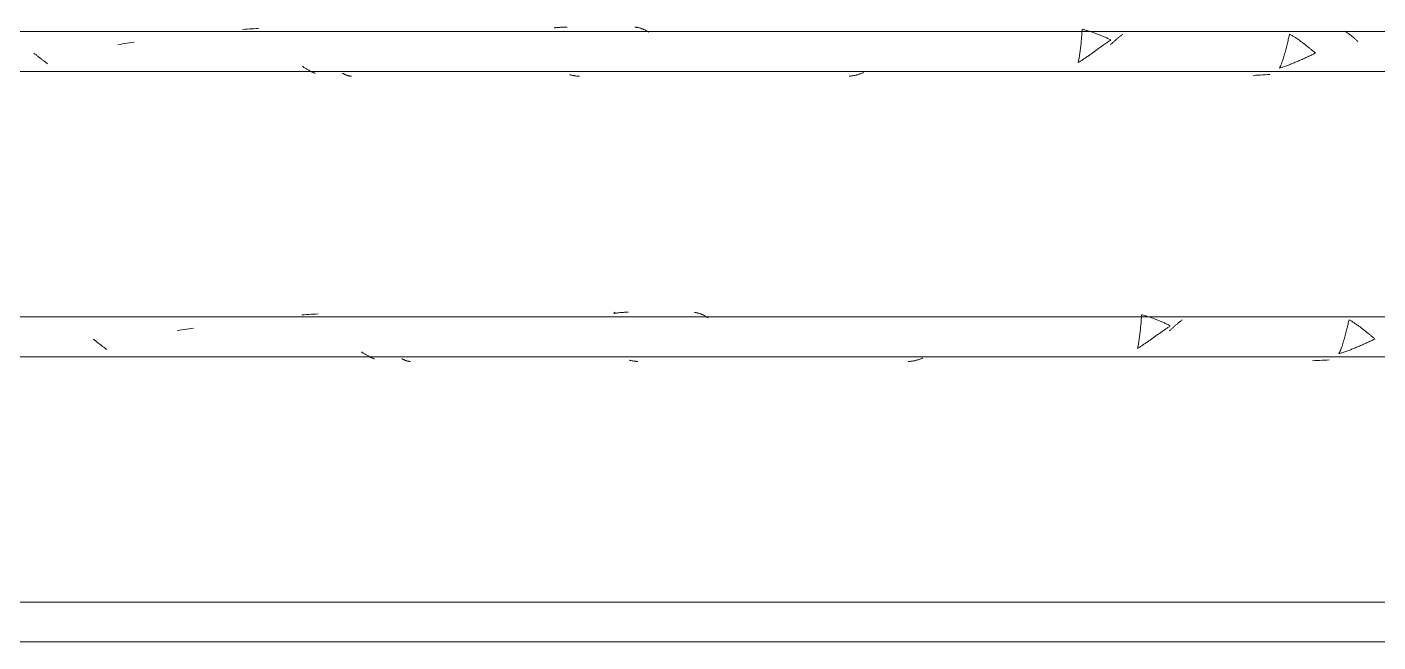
# Model space of a CAD drawing. Header units: millimetres. Extents: x -2100 to 124761, y -10432 to 93550.
# Drawn here: x 29641 to 30318, y -591 to -283 of the extents above; entities that cross this region are included whole.
import ezdxf

# ---------------------------------------------------------------- set-up
doc = ezdxf.new("R2010")
doc.units = ezdxf.units.MM
doc.layers.add('NET THAY 1', color=41, linetype='Continuous', lineweight=5)

# ---------------------------------------------------------------- blocks, each defined once
blk = doc.blocks.new('FP_6-MẶT ĐỨNG TRỤC A-Q')
at = {"layer": 'NET THAY 1'}
for p, q in [((31424.51, -571.43), (22887.32, -571.43)), ((22887.32, -591.43), (31424.51, -591.43))]:
    blk.add_line(p, q, dxfattribs=at)
blk = doc.blocks.new('FP_7-MẶT ĐỨNG TRỤC A-Q')
at = {"layer": 'NET THAY 1'}
for p, q in [((31394.78, -428.57), (22887.32, -428.57)), ((29780.12, -427.53), (29778.96, -427.62)), ((29781.28, -427.45), (29780.12, -427.53)), ((29782.44, -427.36), (29781.28, -427.45)), ((29783.6, -427.29), (29782.44, -427.36)), ((29784.75, -427.21), (29783.6, -427.29)), ((29785.91, -427.14), (29784.75, -427.21)), ((29787.07, -427.07), (29785.91, -427.14)), ((29935.31, -426.65), (29935.21, -426.83)), ((29935.65, -426.76), (29935.21, -426.82)), ((29935.41, -426.5), (29935.31, -426.65)), ((29935.5, -426.39), (29935.41, -426.5)), ((29935.6, -426.31), (29935.5, -426.39)), ((29935.7, -426.26), (29935.6, -426.31)), ((29936.1, -426.7), (29935.65, -426.76)), ((29936.54, -426.64), (29936.1, -426.7)), ((29936.98, -426.58), (29936.54, -426.64)), ((29937.43, -426.53), (29936.98, -426.58)), ((29937.87, -426.49), (29937.43, -426.53)), ((29938.31, -426.45), (29937.87, -426.49)), ((29938.76, -426.41), (29938.31, -426.45)), ((29939.2, -426.37), (29938.76, -426.41)), ((29939.64, -426.34), (29939.2, -426.37)), ((29940.08, -426.32), (29939.64, -426.34)), ((29940.53, -426.29), (29940.08, -426.32)), ((29940.97, -426.28), (29940.53, -426.29)), ((29941.41, -426.26), (29940.97, -426.28)), ((29941.85, -426.25), (29941.41, -426.26)), ((29942.3, -426.25), (29941.85, -426.25)), ((29975.85, -426.36), (29975.56, -426.33)), ((29976.14, -426.41), (29975.85, -426.36)), ((29976.43, -426.46), (29976.14, -426.41)), ((29976.72, -426.52), (29976.43, -426.46)), ((29977.01, -426.58), (29976.72, -426.52)), ((29977.3, -426.65), (29977.01, -426.58)), ((29977.59, -426.73), (29977.3, -426.65)), ((29977.87, -426.81), (29977.59, -426.73)), ((29978.16, -426.9), (29977.87, -426.81)), ((29978.45, -427), (29978.16, -426.9)), ((29978.74, -427.1), (29978.45, -427)), ((29979.03, -427.21), (29978.74, -427.1)), ((29979.31, -427.33), (29979.03, -427.21)), ((29979.6, -427.45), (29979.31, -427.33)), ((29979.89, -427.58), (29979.6, -427.45)), ((29980.17, -427.72), (29979.89, -427.58)), ((29980.46, -427.86), (29980.17, -427.72)), ((29980.75, -428), (29980.46, -427.86)), ((29981.03, -428.16), (29980.75, -428)), ((29981.32, -428.32), (29981.03, -428.16)), ((29981.6, -428.48), (29981.32, -428.32)), ((29981.88, -428.65), (29981.6, -428.48)), ((29982.17, -428.83), (29981.88, -428.65)), ((29982.45, -429.01), (29982.17, -428.83)), ((30199.1, -432.57), (30199, -433.68)), ((30199.19, -431.53), (30199.1, -432.57)), ((30199.27, -430.56), (30199.19, -431.53)), ((30199.34, -429.66), (30199.27, -430.56)), ((30199.39, -428.86), (30199.34, -429.66)), ((30199.44, -428.15), (30199.39, -428.86)), ((30199.48, -427.55), (30199.44, -428.15)), ((30199.91, -427.64), (30199.48, -427.53)), ((30200.34, -427.75), (30199.91, -427.64)), ((30200.76, -427.86), (30200.34, -427.75)), ((30201.19, -427.98), (30200.76, -427.86)), ((30201.62, -428.1), (30201.19, -427.98)), ((30202.05, -428.23), (30201.62, -428.1)), ((30202.47, -428.36), (30202.05, -428.23)), ((30202.9, -428.49), (30202.47, -428.36)), ((30203.32, -428.63), (30202.9, -428.49)), ((30203.75, -428.77), (30203.32, -428.63)), ((30204.18, -428.91), (30203.75, -428.77)), ((30204.6, -429.06), (30204.18, -428.91)), ((30205.03, -429.21), (30204.6, -429.06)), ((30205.45, -429.36), (30205.03, -429.21)), ((30205.87, -429.52), (30205.45, -429.36)), ((30206.3, -429.68), (30205.87, -429.52)), ((30206.72, -429.84), (30206.3, -429.68)), ((30207.14, -430.01), (30206.72, -429.84)), ((30207.57, -430.18), (30207.14, -430.01)), ((30207.99, -430.35), (30207.57, -430.18)), ((30208.41, -430.52), (30207.99, -430.35)), ((30208.83, -430.7), (30208.41, -430.52)), ((30209.25, -430.88), (30208.83, -430.7)), ((30209.67, -431.07), (30209.25, -430.88)), ((30210.09, -431.25), (30209.67, -431.07)), ((30210.51, -431.44), (30210.09, -431.25)), ((30210.93, -431.64), (30210.51, -431.44)), ((30211.35, -431.83), (30210.93, -431.64)), ((30211.77, -432.03), (30211.35, -431.83)), ((30212.19, -432.23), (30211.77, -432.03)), ((30212.6, -432.43), (30212.19, -432.23)), ((30213.02, -432.63), (30212.6, -432.43)), ((30213.44, -432.84), (30213.02, -432.63)), ((30213.85, -433.04), (30213.44, -432.84)), ((30216.43, -432.87), (30216.17, -433.1)), ((30216.7, -432.64), (30216.43, -432.87)), ((30216.95, -432.41), (30216.7, -432.64)), ((30217.21, -432.18), (30216.95, -432.41)), ((30217.47, -431.96), (30217.21, -432.18)), ((30217.73, -431.74), (30217.47, -431.96)), ((30217.99, -431.52), (30217.73, -431.74)), ((30218.25, -431.31), (30217.99, -431.52)), ((30218.5, -431.1), (30218.25, -431.31)), ((30218.76, -430.89), (30218.5, -431.1)), ((30219.01, -430.69), (30218.76, -430.89)), ((30219.27, -430.49), (30219.01, -430.69)), ((30219.52, -430.29), (30219.27, -430.49)), ((30219.78, -430.1), (30219.52, -430.29)), ((30302.7, -432.78), (30302.55, -433.39)), ((30302.84, -432.19), (30302.7, -432.78)), ((30302.98, -431.62), (30302.84, -432.19)), ((30303.12, -431.08), (30302.98, -431.62)), ((30303.25, -430.55), (30303.12, -431.08)), ((30303.38, -430.05), (30303.25, -430.55)), ((30303.7, -430.23), (30303.38, -430.05)), ((30304.03, -430.42), (30303.7, -430.23)), ((30304.35, -430.62), (30304.03, -430.42)), ((30304.68, -430.81), (30304.35, -430.62)), ((30305.01, -431.02), (30304.68, -430.81)), ((30305.33, -431.22), (30305.01, -431.02)), ((30305.65, -431.43), (30305.33, -431.22)), ((30305.98, -431.64), (30305.65, -431.43)), ((30306.3, -431.85), (30305.98, -431.64)), ((30306.62, -432.07), (30306.3, -431.85)), ((30306.94, -432.29), (30306.62, -432.07)), ((30307.27, -432.51), (30306.94, -432.29)), ((30307.59, -432.73), (30307.27, -432.51)), ((30307.91, -432.96), (30307.59, -432.73)), ((30308.23, -433.19), (30307.91, -432.96)), ((29674.82, -439.93), (29674.51, -439.68)), ((29717.75, -435.25), (29716.57, -435.44)), ((29718.92, -435.07), (29717.75, -435.25)), ((29720.09, -434.88), (29718.92, -435.07)), ((29721.26, -434.7), (29720.09, -434.88)), ((29722.43, -434.52), (29721.26, -434.7)), ((29723.61, -434.34), (29722.43, -434.52)), ((29724.78, -434.16), (29723.61, -434.34)), ((30198.28, -439.69), (30198.1, -440.9)), ((30198.46, -438.46), (30198.28, -439.69)), ((30198.61, -437.23), (30198.46, -438.46)), ((30198.76, -436.02), (30198.61, -437.23)), ((30198.89, -434.83), (30198.76, -436.02)), ((30199, -433.68), (30198.89, -434.83)), ((30204.45, -439.69), (30204.1, -439.93)), ((30204.79, -439.44), (30204.45, -439.69)), ((30205.13, -439.2), (30204.79, -439.44)), ((30205.48, -438.96), (30205.13, -439.2)), ((30205.82, -438.71), (30205.48, -438.96)), ((30206.16, -438.47), (30205.82, -438.71)), ((30206.5, -438.22), (30206.16, -438.47)), ((30206.84, -437.98), (30206.5, -438.22)), ((30207.18, -437.73), (30206.84, -437.98)), ((30207.52, -437.49), (30207.18, -437.73)), ((30207.86, -437.25), (30207.52, -437.49)), ((30208.19, -437), (30207.86, -437.25)), ((30208.53, -436.76), (30208.19, -437)), ((30208.87, -436.52), (30208.53, -436.76)), ((30209.2, -436.28), (30208.87, -436.52)), ((30209.54, -436.04), (30209.2, -436.28)), ((30209.88, -435.8), (30209.54, -436.04)), ((30210.21, -435.56), (30209.88, -435.8)), ((30210.54, -435.33), (30210.21, -435.56)), ((30210.88, -435.09), (30210.54, -435.33)), ((30211.21, -434.86), (30210.88, -435.09)), ((30211.54, -434.62), (30211.21, -434.86)), ((30211.87, -434.39), (30211.54, -434.62)), ((30212.2, -434.16), (30211.87, -434.39)), ((30212.54, -433.94), (30212.2, -434.16)), ((30212.87, -433.71), (30212.54, -433.94)), ((30213.2, -433.49), (30212.87, -433.71)), ((30213.52, -433.26), (30213.2, -433.49)), ((30213.85, -433.04), (30213.52, -433.26)), ((30213.8, -435.3), (30213.53, -435.56)), ((30214.06, -435.05), (30213.8, -435.3)), ((30214.33, -434.8), (30214.06, -435.05)), ((30214.6, -434.55), (30214.33, -434.8)), ((30214.86, -434.3), (30214.6, -434.55)), ((30215.12, -434.06), (30214.86, -434.3)), ((30215.39, -433.82), (30215.12, -434.06)), ((30215.65, -433.58), (30215.39, -433.82)), ((30215.91, -433.34), (30215.65, -433.58)), ((30216.17, -433.1), (30215.91, -433.34)), ((30301.04, -439.3), (30300.85, -439.97)), ((30301.23, -438.63), (30301.04, -439.3)), ((30301.41, -437.95), (30301.23, -438.63)), ((30301.58, -437.28), (30301.41, -437.95)), ((30301.76, -436.61), (30301.58, -437.28)), ((30301.92, -435.94), (30301.76, -436.61)), ((30302.09, -435.29), (30301.92, -435.94)), ((30302.25, -434.64), (30302.09, -435.29)), ((30302.4, -434.01), (30302.25, -434.64)), ((30302.55, -433.39), (30302.4, -434.01)), ((30308.54, -433.42), (30308.23, -433.19)), ((30308.86, -433.65), (30308.54, -433.42)), ((30309.18, -433.89), (30308.86, -433.65)), ((30309.5, -434.13), (30309.18, -433.89)), ((30309.81, -434.37), (30309.5, -434.13)), ((30310.13, -434.61), (30309.81, -434.37)), ((30310.45, -434.85), (30310.13, -434.61)), ((30310.76, -435.1), (30310.45, -434.85)), ((30311.08, -435.34), (30310.76, -435.1)), ((30311.39, -435.59), (30311.08, -435.34)), ((30311.7, -435.84), (30311.39, -435.59)), ((30312.01, -436.09), (30311.7, -435.84)), ((30312.33, -436.34), (30312.01, -436.09)), ((30312.64, -436.6), (30312.33, -436.34)), ((30312.95, -436.85), (30312.64, -436.6)), ((30313.26, -437.1), (30312.95, -436.85)), ((30313.57, -437.36), (30313.26, -437.1)), ((30313.88, -437.61), (30313.57, -437.36)), ((30314.18, -437.87), (30313.88, -437.61)), ((30314.49, -438.13), (30314.18, -437.87)), ((30314.8, -438.38), (30314.49, -438.13)), ((30315.1, -438.64), (30314.8, -438.38)), ((30315.41, -438.89), (30315.1, -438.64)), ((30315.71, -439.15), (30315.41, -438.89)), ((30316.02, -439.41), (30315.71, -439.15)), ((30316.32, -439.66), (30315.84, -439.89)), ((30316.32, -439.66), (30316.02, -439.41)), ((29675.14, -440.18), (29674.82, -439.93)), ((29675.45, -440.43), (29675.14, -440.18)), ((29675.77, -440.68), (29675.45, -440.43)), ((29676.08, -440.93), (29675.77, -440.68)), ((29676.39, -441.18), (29676.08, -440.93)), ((29676.71, -441.42), (29676.39, -441.18)), ((29677.02, -441.67), (29676.71, -441.42)), ((29677.33, -441.91), (29677.02, -441.67)), ((29677.64, -442.15), (29677.33, -441.91)), ((29677.95, -442.39), (29677.64, -442.15)), ((29678.26, -442.63), (29677.95, -442.39)), ((29678.57, -442.87), (29678.26, -442.63)), ((29678.88, -443.1), (29678.57, -442.87)), ((29679.19, -443.34), (29678.88, -443.1)), ((29679.49, -443.57), (29679.19, -443.34)), ((29679.8, -443.8), (29679.49, -443.57)), ((29680.1, -444.03), (29679.8, -443.8)), ((29680.41, -444.25), (29680.1, -444.03)), ((29680.72, -444.48), (29680.41, -444.25)), ((29681.02, -444.7), (29680.72, -444.48)), ((29681.32, -444.91), (29681.02, -444.7)), ((29809.13, -446.35), (29808.83, -446.16)), ((29809.43, -446.55), (29809.13, -446.35)), ((30197.68, -443.26), (30197.45, -444.37)), ((30197.81, -444.13), (30197.46, -444.35)), ((30197.89, -442.1), (30197.68, -443.26)), ((30198.17, -443.91), (30197.81, -444.13)), ((30198.1, -440.9), (30197.89, -442.1)), ((30198.52, -443.69), (30198.17, -443.91)), ((30198.87, -443.47), (30198.52, -443.69)), ((30199.22, -443.24), (30198.87, -443.47)), ((30199.58, -443.01), (30199.22, -443.24)), ((30199.93, -442.78), (30199.58, -443.01)), ((30200.28, -442.55), (30199.93, -442.78)), ((30200.63, -442.32), (30200.28, -442.55)), ((30200.98, -442.09), (30200.63, -442.32)), ((30201.33, -441.85), (30200.98, -442.09)), ((30201.68, -441.62), (30201.33, -441.85)), ((30202.03, -441.38), (30201.68, -441.62)), ((30202.37, -441.14), (30202.03, -441.38)), ((30202.72, -440.9), (30202.37, -441.14)), ((30203.07, -440.66), (30202.72, -440.9)), ((30203.41, -440.42), (30203.07, -440.66)), ((30203.76, -440.18), (30203.41, -440.42)), ((30204.1, -439.93), (30203.76, -440.18)), ((30298.72, -446.15), (30298.49, -446.67)), ((30298.96, -445.61), (30298.72, -446.15)), ((30299.18, -445.04), (30298.96, -445.61)), ((30299.4, -444.46), (30299.18, -445.04)), ((30299.62, -443.86), (30299.4, -444.46)), ((30299.84, -443.24), (30299.62, -443.86)), ((30300.24, -446.49), (30299.74, -446.66)), ((30300.05, -442.6), (30299.84, -443.24)), ((30300.26, -441.96), (30300.05, -442.6)), ((30300.73, -446.31), (30300.24, -446.49)), ((30300.46, -441.31), (30300.26, -441.96)), ((30300.66, -440.64), (30300.46, -441.31)), ((30300.85, -439.97), (30300.66, -440.64)), ((30301.22, -446.14), (30300.73, -446.31)), ((30301.72, -445.95), (30301.22, -446.14)), ((30302.21, -445.77), (30301.72, -445.95)), ((30302.7, -445.59), (30302.21, -445.77)), ((30303.2, -445.4), (30302.7, -445.59)), ((30303.69, -445.21), (30303.2, -445.4)), ((30304.18, -445.01), (30303.69, -445.21)), ((30304.67, -444.82), (30304.18, -445.01)), ((30305.16, -444.62), (30304.67, -444.82)), ((30305.65, -444.42), (30305.16, -444.62)), ((30306.14, -444.22), (30305.65, -444.42)), ((30306.63, -444.02), (30306.14, -444.22)), ((30307.12, -443.81), (30306.63, -444.02)), ((30307.61, -443.61), (30307.12, -443.81)), ((30308.1, -443.4), (30307.61, -443.61)), ((30308.59, -443.19), (30308.1, -443.4)), ((30309.07, -442.98), (30308.59, -443.19)), ((30309.56, -442.76), (30309.07, -442.98)), ((30310.05, -442.55), (30309.56, -442.76)), ((30310.53, -442.33), (30310.05, -442.55)), ((30311.02, -442.11), (30310.53, -442.33)), ((30311.5, -441.9), (30311.02, -442.11)), ((30311.99, -441.68), (30311.5, -441.9)), ((30312.47, -441.46), (30311.99, -441.68)), ((30312.95, -441.23), (30312.47, -441.46)), ((30313.44, -441.01), (30312.95, -441.23)), ((30313.92, -440.79), (30313.44, -441.01)), ((30314.4, -440.56), (30313.92, -440.79)), ((30314.88, -440.34), (30314.4, -440.56)), ((30315.36, -440.11), (30314.88, -440.34)), ((30315.84, -439.89), (30315.36, -440.11)), ((22887.32, -448.57), (31394.78, -448.57)), ((29809.73, -446.74), (29809.43, -446.55)), ((29810.03, -446.93), (29809.73, -446.74)), ((29810.33, -447.11), (29810.03, -446.93)), ((29810.63, -447.29), (29810.33, -447.11)), ((29810.92, -447.47), (29810.63, -447.29)), ((29811.22, -447.64), (29810.92, -447.47)), ((29811.52, -447.81), (29811.22, -447.64)), ((29811.81, -447.97), (29811.52, -447.81)), ((29812.11, -448.13), (29811.81, -447.97)), ((29812.41, -448.29), (29812.11, -448.13)), ((29812.7, -448.44), (29812.41, -448.29)), ((29813, -448.59), (29812.7, -448.44)), ((29813.29, -448.74), (29813, -448.59)), ((29813.58, -448.88), (29813.29, -448.74)), ((29813.88, -449.02), (29813.58, -448.88)), ((29814.17, -449.15), (29813.88, -449.02)), ((29814.47, -449.28), (29814.17, -449.15)), ((29814.76, -449.4), (29814.47, -449.28)), ((29815.05, -449.52), (29814.76, -449.4)), ((29815.34, -449.63), (29815.05, -449.52)), ((29829.21, -449.62), (29828.99, -449.49)), ((29829.43, -449.75), (29829.21, -449.62)), ((29829.65, -449.86), (29829.43, -449.75)), ((29829.86, -449.97), (29829.65, -449.86)), ((29830.08, -450.08), (29829.86, -449.97)), ((29830.3, -450.18), (29830.08, -450.08)), ((29830.52, -450.27), (29830.3, -450.18)), ((29830.73, -450.35), (29830.52, -450.27)), ((29830.95, -450.43), (29830.73, -450.35)), ((29831.17, -450.51), (29830.95, -450.43)), ((29831.38, -450.58), (29831.17, -450.51)), ((29831.6, -450.64), (29831.38, -450.58)), ((29831.81, -450.69), (29831.6, -450.64)), ((29832.03, -450.74), (29831.81, -450.69)), ((29832.24, -450.78), (29832.03, -450.74)), ((29832.46, -450.82), (29832.24, -450.78)), ((29832.68, -450.85), (29832.46, -450.82)), ((29832.89, -450.87), (29832.68, -450.85)), ((29833.11, -450.89), (29832.89, -450.87)), ((29833.32, -450.9), (29833.11, -450.89)), ((29943.07, -450.29), (29942.79, -450.21)), ((29943.35, -450.36), (29943.07, -450.29)), ((29943.63, -450.43), (29943.35, -450.36)), ((29943.91, -450.5), (29943.63, -450.43)), ((29944.19, -450.56), (29943.91, -450.5)), ((29944.47, -450.61), (29944.19, -450.56)), ((29944.74, -450.66), (29944.47, -450.61)), ((29945.02, -450.71), (29944.74, -450.66)), ((29945.3, -450.75), (29945.02, -450.71)), ((29945.58, -450.78), (29945.3, -450.75)), ((29945.86, -450.81), (29945.58, -450.78)), ((29946.14, -450.84), (29945.86, -450.81)), ((29946.42, -450.86), (29946.14, -450.84)), ((29946.7, -450.88), (29946.42, -450.86)), ((29946.98, -450.89), (29946.7, -450.88)), ((29947.25, -450.9), (29946.98, -450.89)), ((30082.97, -450.88), (30082.66, -450.89)), ((30083.28, -450.87), (30082.97, -450.88)), ((30083.58, -450.85), (30083.28, -450.87)), ((30083.89, -450.82), (30083.58, -450.85)), ((30084.2, -450.79), (30083.89, -450.82)), ((30084.5, -450.75), (30084.2, -450.79)), ((30084.81, -450.7), (30084.5, -450.75)), ((30085.11, -450.66), (30084.81, -450.7)), ((30085.42, -450.6), (30085.11, -450.66)), ((30085.72, -450.54), (30085.42, -450.6)), ((30086.03, -450.48), (30085.72, -450.54)), ((30086.33, -450.4), (30086.03, -450.48)), ((30086.64, -450.33), (30086.33, -450.4)), ((30086.94, -450.25), (30086.64, -450.33)), ((30087.25, -450.16), (30086.94, -450.25)), ((30087.55, -450.07), (30087.25, -450.16)), ((30087.86, -449.97), (30087.55, -450.07)), ((30088.16, -449.87), (30087.86, -449.97)), ((30088.46, -449.76), (30088.16, -449.87)), ((30088.77, -449.65), (30088.46, -449.76)), ((30089.07, -449.53), (30088.77, -449.65)), ((30089.37, -449.41), (30089.07, -449.53)), ((30089.68, -449.28), (30089.37, -449.41)), ((30089.98, -449.15), (30089.68, -449.28)), ((30286.21, -450.49), (30285.01, -450.54)), ((30287.41, -450.44), (30286.21, -450.49)), ((30288.61, -450.39), (30287.41, -450.44)), ((30289.82, -450.33), (30288.61, -450.39)), ((30291.02, -450.28), (30289.82, -450.33)), ((30292.22, -450.21), (30291.02, -450.28)), ((30293.42, -450.15), (30292.22, -450.21)), ((30298.49, -446.67), (30298.25, -447.17)), ((30298.75, -447), (30298.25, -447.16)), ((30299.25, -446.83), (30298.75, -447)), ((30299.74, -446.66), (30299.25, -446.83))]:
    blk.add_line(p, q, dxfattribs=at)
blk = doc.blocks.new('FP_8-MẶT ĐỨNG TRỤC A-Q')
at = {"layer": 'NET THAY 1'}
for p, q in [((29757.3, -284.09), (29756.14, -284.16)), ((29905.53, -283.73), (29905.44, -283.87)), ((29905.87, -283.81), (29905.44, -283.87)), ((29905.62, -283.6), (29905.53, -283.73)), ((29905.71, -283.51), (29905.62, -283.6)), ((29905.8, -283.44), (29905.71, -283.51)), ((29905.88, -283.4), (29905.8, -283.44)), ((29906.3, -283.76), (29905.87, -283.81)), ((29906.73, -283.71), (29906.3, -283.76)), ((29907.16, -283.66), (29906.73, -283.71)), ((29907.59, -283.62), (29907.16, -283.66)), ((29908.02, -283.58), (29907.59, -283.62)), ((29908.45, -283.54), (29908.02, -283.58)), ((29908.88, -283.51), (29908.45, -283.54)), ((29909.31, -283.48), (29908.88, -283.51)), ((29909.74, -283.45), (29909.31, -283.48)), ((29910.17, -283.43), (29909.74, -283.45)), ((29910.6, -283.42), (29910.17, -283.43)), ((29911.02, -283.4), (29910.6, -283.42)), ((29911.45, -283.39), (29911.02, -283.4)), ((29911.88, -283.39), (29911.45, -283.39)), ((29946.08, -283.46), (29945.79, -283.44)), ((29946.37, -283.5), (29946.08, -283.46)), ((29946.66, -283.54), (29946.37, -283.5)), ((29946.95, -283.59), (29946.66, -283.54)), ((29947.24, -283.65), (29946.95, -283.59)), ((29947.53, -283.71), (29947.24, -283.65)), ((29947.82, -283.78), (29947.53, -283.71)), ((29948.11, -283.86), (29947.82, -283.78)), ((29948.39, -283.94), (29948.11, -283.86)), ((29948.68, -284.03), (29948.39, -283.94)), ((29948.97, -284.13), (29948.68, -284.03)), ((29949.26, -284.23), (29948.97, -284.13)), ((31365.06, -285.71), (22887.32, -285.71)), ((29750.35, -284.53), (29749.2, -284.61)), ((29751.51, -284.45), (29750.35, -284.53)), ((29752.67, -284.37), (29751.51, -284.45)), ((29753.83, -284.3), (29752.67, -284.37)), ((29754.98, -284.23), (29753.83, -284.3)), ((29756.14, -284.16), (29754.98, -284.23)), ((29949.55, -284.34), (29949.26, -284.23)), ((29949.83, -284.46), (29949.55, -284.34)), ((29950.12, -284.58), (29949.83, -284.46)), ((29950.41, -284.71), (29950.12, -284.58)), ((29950.69, -284.84), (29950.41, -284.71)), ((29950.98, -284.98), (29950.69, -284.84)), ((29951.27, -285.13), (29950.98, -284.98)), ((29951.55, -285.28), (29951.27, -285.13)), ((29951.84, -285.44), (29951.55, -285.28)), ((29952.12, -285.6), (29951.84, -285.44)), ((29952.4, -285.77), (29952.12, -285.6)), ((29952.69, -285.94), (29952.4, -285.77)), ((30169.25, -290.52), (30169.14, -291.66)), ((30169.35, -289.43), (30169.25, -290.52)), ((30169.44, -288.4), (30169.35, -289.43)), ((30169.51, -287.45), (30169.44, -288.4)), ((30169.58, -286.58), (30169.51, -287.45)), ((30169.63, -285.8), (30169.58, -286.58)), ((30169.67, -285.12), (30169.63, -285.8)), ((30169.71, -284.54), (30169.67, -285.12)), ((30170.14, -284.63), (30169.71, -284.53)), ((30170.57, -284.74), (30170.14, -284.63)), ((30171, -284.85), (30170.57, -284.74)), ((30171.43, -284.96), (30171, -284.85)), ((30171.85, -285.08), (30171.43, -284.96)), ((30172.28, -285.2), (30171.85, -285.08)), ((30172.71, -285.32), (30172.28, -285.2)), ((30173.13, -285.45), (30172.71, -285.32)), ((30173.56, -285.58), (30173.13, -285.45)), ((30173.99, -285.71), (30173.56, -285.58)), ((30174.41, -285.85), (30173.99, -285.71)), ((30174.84, -285.99), (30174.41, -285.85)), ((30175.26, -286.14), (30174.84, -285.99)), ((30175.69, -286.29), (30175.26, -286.14)), ((30176.11, -286.44), (30175.69, -286.29)), ((30176.54, -286.59), (30176.11, -286.44)), ((30176.96, -286.75), (30176.54, -286.59)), ((30177.38, -286.91), (30176.96, -286.75)), ((30177.81, -287.08), (30177.38, -286.91)), ((30178.23, -287.25), (30177.81, -287.08)), ((30178.65, -287.42), (30178.23, -287.25)), ((30179.07, -287.59), (30178.65, -287.42)), ((30179.49, -287.77), (30179.07, -287.59)), ((30179.92, -287.95), (30179.49, -287.77)), ((30180.34, -288.13), (30179.92, -287.95)), ((30180.76, -288.32), (30180.34, -288.13)), ((30181.18, -288.51), (30180.76, -288.32)), ((30181.6, -288.7), (30181.18, -288.51)), ((30182.01, -288.89), (30181.6, -288.7)), ((30182.43, -289.09), (30182.01, -288.89)), ((30182.85, -289.29), (30182.43, -289.09)), ((30182.79, -290.77), (30182.46, -291)), ((30183.12, -290.55), (30182.79, -290.77)), ((30183.27, -289.49), (30182.85, -289.29)), ((30183.45, -290.33), (30183.12, -290.55)), ((30183.69, -289.69), (30183.27, -289.49)), ((30183.77, -290.11), (30183.45, -290.33)), ((30184.1, -289.89), (30183.69, -289.69)), ((30184.1, -289.89), (30183.77, -290.11)), ((30185.38, -290.9), (30185.11, -291.14)), ((30185.64, -290.66), (30185.38, -290.9)), ((30185.9, -290.42), (30185.64, -290.66)), ((30186.16, -290.18), (30185.9, -290.42)), ((30186.42, -289.95), (30186.16, -290.18)), ((30186.68, -289.72), (30186.42, -289.95)), ((30186.94, -289.49), (30186.68, -289.72)), ((30187.2, -289.27), (30186.94, -289.49)), ((30187.46, -289.04), (30187.2, -289.27)), ((30187.72, -288.83), (30187.46, -289.04)), ((30187.98, -288.61), (30187.72, -288.83)), ((30188.23, -288.4), (30187.98, -288.61)), ((30188.49, -288.19), (30188.23, -288.4)), ((30188.75, -287.98), (30188.49, -288.19)), ((30189, -287.78), (30188.75, -287.98)), ((30189.26, -287.58), (30189, -287.78)), ((30189.51, -287.39), (30189.26, -287.58)), ((30189.76, -287.19), (30189.51, -287.39)), ((30190.02, -287.01), (30189.76, -287.19)), ((30272.65, -290.84), (30272.5, -291.47)), ((30272.8, -290.23), (30272.65, -290.84)), ((30272.95, -289.63), (30272.8, -290.23)), ((30273.09, -289.05), (30272.95, -289.63)), ((30273.23, -288.5), (30273.09, -289.05)), ((30273.36, -287.96), (30273.23, -288.5)), ((30273.49, -287.45), (30273.36, -287.96)), ((30273.62, -286.96), (30273.49, -287.45)), ((30273.94, -287.13), (30273.62, -286.95)), ((30274.27, -287.32), (30273.94, -287.13)), ((30274.6, -287.51), (30274.27, -287.32)), ((30274.92, -287.7), (30274.6, -287.51)), ((30275.25, -287.9), (30274.92, -287.7)), ((30275.57, -288.1), (30275.25, -287.9)), ((30275.9, -288.3), (30275.57, -288.1)), ((30276.22, -288.51), (30275.9, -288.3)), ((30276.55, -288.72), (30276.22, -288.51)), ((30276.87, -288.93), (30276.55, -288.72)), ((30277.19, -289.15), (30276.87, -288.93)), ((30277.51, -289.36), (30277.19, -289.15)), ((30277.83, -289.59), (30277.51, -289.36)), ((30278.16, -289.81), (30277.83, -289.59)), ((30278.48, -290.04), (30278.16, -289.81)), ((30278.8, -290.26), (30278.48, -290.04)), ((30279.11, -290.49), (30278.8, -290.26)), ((30279.43, -290.73), (30279.11, -290.49)), ((30279.75, -290.96), (30279.43, -290.73)), ((30301.33, -285.57), (30301.05, -285.41)), ((30301.62, -285.74), (30301.33, -285.57)), ((30301.9, -285.91), (30301.62, -285.74)), ((30302.18, -286.09), (30301.9, -285.91)), ((30302.46, -286.27), (30302.18, -286.09)), ((30302.75, -286.46), (30302.46, -286.27)), ((30303.03, -286.66), (30302.75, -286.46)), ((30303.31, -286.86), (30303.03, -286.66)), ((30303.59, -287.06), (30303.31, -286.86)), ((30303.87, -287.27), (30303.59, -287.06)), ((30304.15, -287.49), (30303.87, -287.27)), ((30304.43, -287.71), (30304.15, -287.49)), ((30304.7, -287.93), (30304.43, -287.71)), ((30304.98, -288.16), (30304.7, -287.93)), ((30305.26, -288.39), (30304.98, -288.16)), ((30305.53, -288.63), (30305.26, -288.39)), ((30305.81, -288.87), (30305.53, -288.63)), ((30306.08, -289.11), (30305.81, -288.87)), ((30306.36, -289.36), (30306.08, -289.11)), ((30306.63, -289.61), (30306.36, -289.36)), ((30306.9, -289.86), (30306.63, -289.61)), ((30307.17, -290.12), (30306.9, -289.86)), ((30307.45, -290.38), (30307.17, -290.12)), ((30307.72, -290.64), (30307.45, -290.38)), ((29645.1, -296.74), (29644.78, -296.49)), ((29645.41, -296.99), (29645.1, -296.74)), ((29645.73, -297.24), (29645.41, -296.99)), ((29646.04, -297.49), (29645.73, -297.24)), ((29646.36, -297.74), (29646.04, -297.49)), ((29688, -292.08), (29686.83, -292.26)), ((29689.18, -291.89), (29688, -292.08)), ((29690.35, -291.71), (29689.18, -291.89)), ((29691.52, -291.53), (29690.35, -291.71)), ((29692.69, -291.35), (29691.52, -291.53)), ((29693.86, -291.17), (29692.69, -291.35)), ((29695.03, -290.99), (29693.86, -291.17)), ((30168.55, -296.5), (30168.37, -297.72)), ((30168.72, -295.27), (30168.55, -296.5)), ((30168.88, -294.04), (30168.72, -295.27)), ((30169.02, -292.84), (30168.88, -294.04)), ((30169.14, -291.66), (30169.02, -292.84)), ((30173.34, -297.47), (30173, -297.72)), ((30173.69, -297.23), (30173.34, -297.47)), ((30174.03, -296.99), (30173.69, -297.23)), ((30174.37, -296.75), (30174.03, -296.99)), ((30174.72, -296.5), (30174.37, -296.75)), ((30175.06, -296.26), (30174.72, -296.5)), ((30175.4, -296.01), (30175.06, -296.26)), ((30175.74, -295.77), (30175.4, -296.01)), ((30176.09, -295.52), (30175.74, -295.77)), ((30176.43, -295.28), (30176.09, -295.52)), ((30176.77, -295.03), (30176.43, -295.28)), ((30177.11, -294.79), (30176.77, -295.03)), ((30177.44, -294.55), (30177.11, -294.79)), ((30177.78, -294.3), (30177.44, -294.55)), ((30178.12, -294.06), (30177.78, -294.3)), ((30178.46, -293.82), (30178.12, -294.06)), ((30178.79, -293.58), (30178.46, -293.82)), ((30179.13, -293.34), (30178.79, -293.58)), ((30179.47, -293.1), (30179.13, -293.34)), ((30179.8, -292.86), (30179.47, -293.1)), ((30180.13, -292.62), (30179.8, -292.86)), ((30180.47, -292.38), (30180.13, -292.62)), ((30180.8, -292.15), (30180.47, -292.38)), ((30181.13, -291.92), (30180.8, -292.15)), ((30181.47, -291.68), (30181.13, -291.92)), ((30181.8, -291.45), (30181.47, -291.68)), ((30182.13, -291.23), (30181.8, -291.45)), ((30182.46, -291), (30182.13, -291.23)), ((30184.05, -292.13), (30183.79, -292.38)), ((30184.32, -291.88), (30184.05, -292.13)), ((30184.59, -291.63), (30184.32, -291.88)), ((30184.85, -291.38), (30184.59, -291.63)), ((30185.11, -291.14), (30184.85, -291.38)), ((30270.93, -297.46), (30270.74, -298.12)), ((30271.12, -296.79), (30270.93, -297.46)), ((30271.31, -296.11), (30271.12, -296.79)), ((30271.49, -295.44), (30271.31, -296.11)), ((30271.67, -294.76), (30271.49, -295.44)), ((30271.85, -294.09), (30271.67, -294.76)), ((30272.02, -293.42), (30271.85, -294.09)), ((30272.18, -292.76), (30272.02, -293.42)), ((30272.34, -292.11), (30272.18, -292.76)), ((30272.5, -291.47), (30272.34, -292.11)), ((30280.07, -291.2), (30279.75, -290.96)), ((30280.39, -291.44), (30280.07, -291.2)), ((30280.7, -291.68), (30280.39, -291.44)), ((30281.02, -291.92), (30280.7, -291.68)), ((30281.33, -292.17), (30281.02, -291.92)), ((30281.65, -292.42), (30281.33, -292.17)), ((30281.96, -292.66), (30281.65, -292.42)), ((30282.27, -292.91), (30281.96, -292.66)), ((30282.59, -293.16), (30282.27, -292.91)), ((30282.9, -293.41), (30282.59, -293.16)), ((30283.21, -293.67), (30282.9, -293.41)), ((30283.52, -293.92), (30283.21, -293.67)), ((30283.83, -294.17), (30283.52, -293.92)), ((30284.19, -297.6), (30283.71, -297.83)), ((30284.14, -294.43), (30283.83, -294.17)), ((30284.45, -294.68), (30284.14, -294.43)), ((30284.67, -297.38), (30284.19, -297.6)), ((30284.76, -294.94), (30284.45, -294.68)), ((30285.15, -297.15), (30284.67, -297.38)), ((30285.06, -295.19), (30284.76, -294.94)), ((30285.37, -295.45), (30285.06, -295.19)), ((30285.63, -296.93), (30285.15, -297.15)), ((30285.68, -295.71), (30285.37, -295.45)), ((30286.11, -296.7), (30285.63, -296.93)), ((30285.98, -295.96), (30285.68, -295.71)), ((30286.29, -296.22), (30285.98, -295.96)), ((30286.59, -296.47), (30286.11, -296.7)), ((30286.59, -296.47), (30286.29, -296.22)), ((29646.67, -297.99), (29646.36, -297.74)), ((29646.98, -298.24), (29646.67, -297.99)), ((29647.3, -298.49), (29646.98, -298.24)), ((29647.61, -298.73), (29647.3, -298.49)), ((29647.92, -298.98), (29647.61, -298.73)), ((29648.23, -299.22), (29647.92, -298.98)), ((29648.54, -299.46), (29648.23, -299.22)), ((29648.85, -299.7), (29648.54, -299.46)), ((29649.16, -299.94), (29648.85, -299.7)), ((29649.47, -300.17), (29649.16, -299.94)), ((29649.78, -300.41), (29649.47, -300.17)), ((29650.08, -300.64), (29649.78, -300.41)), ((29650.39, -300.87), (29650.08, -300.64)), ((29650.7, -301.1), (29650.39, -300.87)), ((29651, -301.32), (29650.7, -301.1)), ((29651.31, -301.55), (29651, -301.32)), ((29651.61, -301.77), (29651.31, -301.55)), ((29779.42, -303.24), (29779.12, -303.03)), ((29779.73, -303.43), (29779.42, -303.24)), ((29780.03, -303.63), (29779.73, -303.43)), ((29780.32, -303.82), (29780.03, -303.63)), ((29780.62, -304.01), (29780.32, -303.82)), ((29780.92, -304.19), (29780.62, -304.01)), ((29781.22, -304.38), (29780.92, -304.19)), ((29781.52, -304.55), (29781.22, -304.38)), ((30167.96, -300.09), (30167.74, -301.22)), ((30168.1, -300.98), (30167.74, -301.2)), ((30168.17, -298.92), (30167.96, -300.09)), ((30168.45, -300.75), (30168.1, -300.98)), ((30168.37, -297.72), (30168.17, -298.92)), ((30168.8, -300.53), (30168.45, -300.75)), ((30169.16, -300.3), (30168.8, -300.53)), ((30169.51, -300.08), (30169.16, -300.3)), ((30169.86, -299.85), (30169.51, -300.08)), ((30170.21, -299.61), (30169.86, -299.85)), ((30170.56, -299.38), (30170.21, -299.61)), ((30170.91, -299.15), (30170.56, -299.38)), ((30171.26, -298.91), (30170.91, -299.15)), ((30171.61, -298.67), (30171.26, -298.91)), ((30171.95, -298.44), (30171.61, -298.67)), ((30172.3, -298.2), (30171.95, -298.44)), ((30172.65, -297.96), (30172.3, -298.2)), ((30173, -297.72), (30172.65, -297.96)), ((30268.78, -303.56), (30268.55, -304.07)), ((30269.05, -303.9), (30268.55, -304.07)), ((30269.02, -303.03), (30268.78, -303.56)), ((30269.25, -302.48), (30269.02, -303.03)), ((30269.54, -303.73), (30269.05, -303.9)), ((30269.47, -301.9), (30269.25, -302.48)), ((30269.69, -301.31), (30269.47, -301.9)), ((30270.03, -303.55), (30269.54, -303.73)), ((30269.91, -300.7), (30269.69, -301.31)), ((30270.12, -300.07), (30269.91, -300.7)), ((30270.53, -303.38), (30270.03, -303.55)), ((30270.33, -299.43), (30270.12, -300.07)), ((30270.54, -298.78), (30270.33, -299.43)), ((30271.02, -303.2), (30270.53, -303.38)), ((30270.74, -298.12), (30270.54, -298.78)), ((30271.52, -303.01), (30271.02, -303.2)), ((30272.01, -302.83), (30271.52, -303.01)), ((30272.5, -302.64), (30272.01, -302.83)), ((30272.99, -302.45), (30272.5, -302.64)), ((30273.49, -302.26), (30272.99, -302.45)), ((30273.98, -302.07), (30273.49, -302.26)), ((30274.47, -301.87), (30273.98, -302.07)), ((30274.96, -301.67), (30274.47, -301.87)), ((30275.45, -301.47), (30274.96, -301.67)), ((30275.94, -301.27), (30275.45, -301.47)), ((30276.43, -301.07), (30275.94, -301.27)), ((30276.92, -300.86), (30276.43, -301.07)), ((30277.41, -300.65), (30276.92, -300.86)), ((30277.89, -300.44), (30277.41, -300.65)), ((30278.38, -300.23), (30277.89, -300.44)), ((30278.87, -300.02), (30278.38, -300.23)), ((30279.35, -299.81), (30278.87, -300.02)), ((30279.84, -299.59), (30279.35, -299.81)), ((30280.33, -299.38), (30279.84, -299.59)), ((30280.81, -299.16), (30280.33, -299.38)), ((30281.3, -298.94), (30280.81, -299.16)), ((30281.78, -298.72), (30281.3, -298.94)), ((30282.26, -298.5), (30281.78, -298.72)), ((30282.75, -298.28), (30282.26, -298.5)), ((30283.23, -298.05), (30282.75, -298.28)), ((30283.71, -297.83), (30283.23, -298.05)), ((22887.32, -305.71), (31365.06, -305.71)), ((29781.82, -304.73), (29781.52, -304.55)), ((29782.11, -304.9), (29781.82, -304.73)), ((29782.41, -305.06), (29782.11, -304.9)), ((29782.71, -305.23), (29782.41, -305.06)), ((29783, -305.39), (29782.71, -305.23)), ((29783.3, -305.54), (29783, -305.39)), ((29783.59, -305.69), (29783.3, -305.54)), ((29783.89, -305.84), (29783.59, -305.69)), ((29784.18, -305.98), (29783.89, -305.84)), ((29784.47, -306.12), (29784.18, -305.98)), ((29784.77, -306.25), (29784.47, -306.12)), ((29785.06, -306.38), (29784.77, -306.25)), ((29785.35, -306.5), (29785.06, -306.38)), ((29785.65, -306.62), (29785.35, -306.5)), ((29799.51, -306.62), (29799.29, -306.48)), ((29799.74, -306.75), (29799.51, -306.62)), ((29799.96, -306.87), (29799.74, -306.75)), ((29800.18, -306.99), (29799.96, -306.87)), ((29800.4, -307.1), (29800.18, -306.99)), ((29800.61, -307.21), (29800.4, -307.1)), ((29800.83, -307.31), (29800.61, -307.21)), ((29801.05, -307.4), (29800.83, -307.31)), ((29801.27, -307.49), (29801.05, -307.4)), ((29801.49, -307.57), (29801.27, -307.49)), ((29801.71, -307.65), (29801.49, -307.57)), ((29801.92, -307.71), (29801.71, -307.65)), ((29802.14, -307.78), (29801.92, -307.71)), ((29802.36, -307.83), (29802.14, -307.78)), ((29802.58, -307.88), (29802.36, -307.83)), ((29802.79, -307.92), (29802.58, -307.88)), ((29803.01, -307.96), (29802.79, -307.92)), ((29803.23, -307.99), (29803.01, -307.96)), ((29803.45, -308.01), (29803.23, -307.99)), ((29803.66, -308.03), (29803.45, -308.01)), ((29803.88, -308.04), (29803.66, -308.03)), ((29913.38, -307.33), (29913.09, -307.24)), ((29913.66, -307.41), (29913.38, -307.33)), ((29913.95, -307.48), (29913.66, -307.41)), ((29914.24, -307.56), (29913.95, -307.48)), ((29914.52, -307.62), (29914.24, -307.56)), ((29914.81, -307.68), (29914.52, -307.62)), ((29915.09, -307.74), (29914.81, -307.68)), ((29915.38, -307.79), (29915.09, -307.74)), ((29915.66, -307.84), (29915.38, -307.79)), ((29915.95, -307.88), (29915.66, -307.84)), ((29916.23, -307.92), (29915.95, -307.88)), ((29916.51, -307.95), (29916.23, -307.92)), ((29916.8, -307.98), (29916.51, -307.95)), ((29917.08, -308), (29916.8, -307.98)), ((29917.37, -308.02), (29917.08, -308)), ((29917.65, -308.03), (29917.37, -308.02)), ((29917.94, -308.04), (29917.65, -308.03)), ((30053.28, -308.01), (30052.97, -308.02)), ((30053.58, -307.98), (30053.28, -308.01)), ((30053.89, -307.95), (30053.58, -307.98)), ((30054.2, -307.92), (30053.89, -307.95)), ((30054.5, -307.88), (30054.2, -307.92)), ((30054.81, -307.84), (30054.5, -307.88)), ((30055.11, -307.78), (30054.81, -307.84)), ((30055.42, -307.73), (30055.11, -307.78)), ((30055.72, -307.67), (30055.42, -307.73)), ((30056.03, -307.6), (30055.72, -307.67)), ((30056.34, -307.53), (30056.03, -307.6)), ((30056.64, -307.45), (30056.34, -307.53)), ((30056.94, -307.37), (30056.64, -307.45)), ((30057.25, -307.28), (30056.94, -307.37)), ((30057.55, -307.19), (30057.25, -307.28)), ((30057.86, -307.09), (30057.55, -307.19)), ((30058.16, -306.98), (30057.86, -307.09)), ((30058.46, -306.87), (30058.16, -306.98)), ((30058.77, -306.76), (30058.46, -306.87)), ((30059.07, -306.64), (30058.77, -306.76)), ((30059.37, -306.52), (30059.07, -306.64)), ((30059.68, -306.39), (30059.37, -306.52)), ((30059.98, -306.26), (30059.68, -306.39)), ((30060.28, -306.12), (30059.98, -306.26)), ((30256.52, -307.55), (30255.32, -307.6)), ((30257.72, -307.49), (30256.52, -307.55)), ((30258.92, -307.44), (30257.72, -307.49)), ((30260.12, -307.37), (30258.92, -307.44)), ((30261.32, -307.31), (30260.12, -307.37)), ((30262.52, -307.24), (30261.32, -307.31)), ((30263.72, -307.17), (30262.52, -307.24))]:
    blk.add_line(p, q, dxfattribs=at)

msp = doc.modelspace()

# ---------------------------------------------------------------- block references
at = {"layer": 'NET THAY 1'}
for name in ['FP_8-MẶT ĐỨNG TRỤC A-Q', 'FP_7-MẶT ĐỨNG TRỤC A-Q', 'FP_6-MẶT ĐỨNG TRỤC A-Q']:
    msp.add_blockref(name, (0, 0), dxfattribs=at)

doc.saveas('drawing.dxf')
